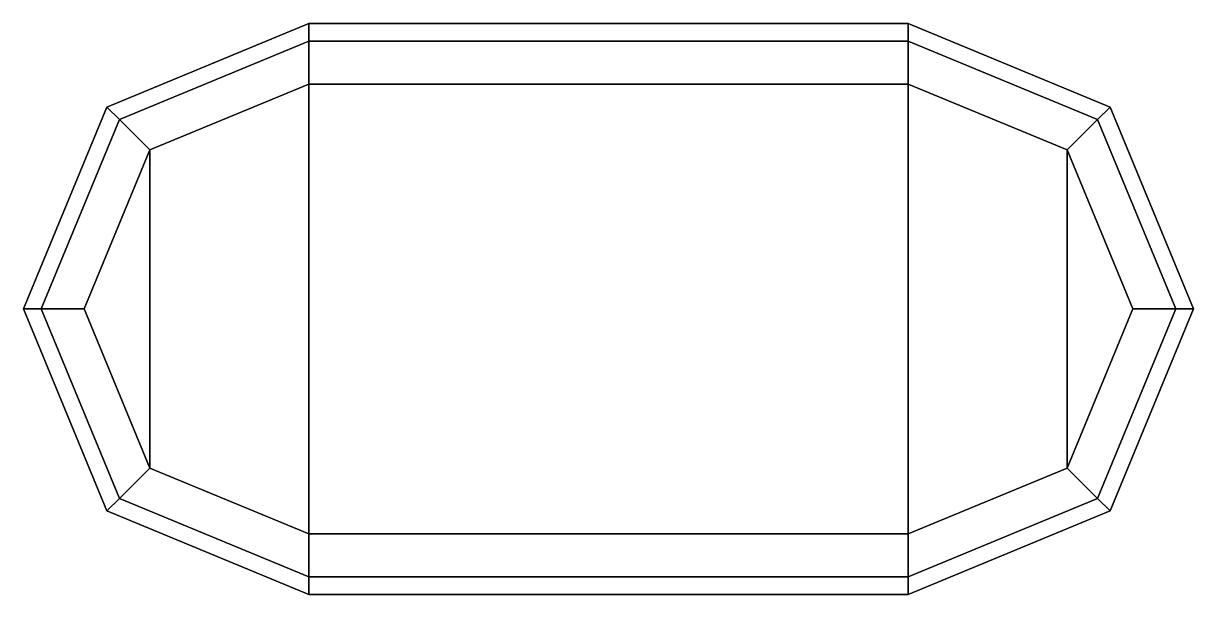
# Model space of a CAD drawing. Extents: x -1.64 to 1.64, y -6.5 to 0.69.
# Drawn here: x -1.64 to 1.64, y -0.91 to 0.69 of the extents above.
import ezdxf

# ---------------------------------------------------------------- set-up
doc = ezdxf.new("R2010")
doc.units = 0
doc.layers.add('BOAT', color=6, linetype='CONTINUOUS')

msp = doc.modelspace()

# ---------------------------------------------------------------- linework, layer by layer
at = {"layer": 'BOAT'}
for points in [[(-0.84, 0.6402, 4.1202), (-0.84, 0.69, 4), (-1.4057, 0.4557, 4), (-1.3705, 0.4205, 4.1202)], [(-0.84, 0.69, 4), (-0.84, 0.6402, 3.8798), (-1.3705, 0.4205, 3.8798), (-1.4057, 0.4557, 4)], [(-0.84, 0.69, 4), (-0.84, 0.6402, 4.1202), (0.84, 0.6402, 4.1202), (0.84, 0.69, 4)], [(-0.84, 0.6402, 3.8798), (-0.84, 0.69, 4), (0.84, 0.69, 4), (0.84, 0.6402, 3.8798)], [(1.3705, 0.4205, 4.1202), (1.4057, 0.4557, 4), (0.84, 0.69, 4), (0.84, 0.6402, 4.1202)], [(1.4057, 0.4557, 4), (1.3705, 0.4205, 3.8798), (0.84, 0.6402, 3.8798), (0.84, 0.69, 4)], [(-0.84, 0.6402, 3.8798), (-0.84, 0.52, 3.83), (-1.2855, 0.3355, 3.83), (-1.3705, 0.4205, 3.8798)], [(-0.84, 0.52, 4.17), (-0.84, 0.6402, 4.1202), (-1.3705, 0.4205, 4.1202), (-1.2855, 0.3355, 4.17)], [(-0.84, 0.52, 3.83), (-0.84, 0.6402, 3.8798), (0.84, 0.6402, 3.8798), (0.84, 0.52, 3.83)], [(-0.84, 0.6402, 4.1202), (-0.84, 0.52, 4.17), (0.84, 0.52, 4.17), (0.84, 0.6402, 4.1202)], [(1.3705, 0.4205, 3.8798), (1.2855, 0.3355, 3.83), (0.84, 0.52, 3.83), (0.84, 0.6402, 3.8798)], [(1.2855, 0.3355, 4.17), (1.3705, 0.4205, 4.1202), (0.84, 0.6402, 4.1202), (0.84, 0.52, 4.17)], [(-1.2855, 0.3355, 4.17), (-1.2855, -0.5555, 4.17), (-0.84, -0.74, 4.17), (-0.84, 0.52, 4.17)], [(-0.84, 0.52, 4.17), (-0.84, -0.74, 4.17), (0.84, -0.74, 4.17), (0.84, 0.52, 4.17)], [(0.84, 0.52, 4.17), (0.84, -0.74, 4.17), (1.2855, -0.5555, 4.17), (1.2855, 0.3355, 4.17)], [(-1.3705, 0.4205, 4.1202), (-1.4057, 0.4557, 4), (-1.64, -0.11, 4), (-1.5902, -0.11, 4.1202)], [(-1.4057, 0.4557, 4), (-1.3705, 0.4205, 3.8798), (-1.5902, -0.11, 3.8798), (-1.64, -0.11, 4)], [(1.5902, -0.11, 4.1202), (1.64, -0.11, 4), (1.4057, 0.4557, 4), (1.3705, 0.4205, 4.1202)], [(1.64, -0.11, 4), (1.5902, -0.11, 3.8798), (1.3705, 0.4205, 3.8798), (1.4057, 0.4557, 4)], [(-1.3705, 0.4205, 3.8798), (-1.2855, 0.3355, 3.83), (-1.47, -0.11, 3.83), (-1.5902, -0.11, 3.8798)], [(-1.2855, 0.3355, 4.17), (-1.3705, 0.4205, 4.1202), (-1.5902, -0.11, 4.1202), (-1.47, -0.11, 4.17)], [(1.5902, -0.11, 3.8798), (1.47, -0.11, 3.83), (1.2855, 0.3355, 3.83), (1.3705, 0.4205, 3.8798)], [(1.47, -0.11, 4.17), (1.5902, -0.11, 4.1202), (1.3705, 0.4205, 4.1202), (1.2855, 0.3355, 4.17)], [(-1.47, -0.11, 4.17), (-1.47, -0.11, 4.17), (-1.2855, -0.5555, 4.17), (-1.2855, 0.3355, 4.17)], [(1.2855, 0.3355, 4.17), (1.2855, -0.5555, 4.17), (1.47, -0.11, 4.17)], [(-1.5902, -0.11, 4.1202), (-1.64, -0.11, 4), (-1.4057, -0.6757, 4), (-1.3705, -0.6405, 4.1202)], [(-1.64, -0.11, 4), (-1.5902, -0.11, 3.8798), (-1.3705, -0.6405, 3.8798), (-1.4057, -0.6757, 4)], [(-1.5902, -0.11, 3.8798), (-1.47, -0.11, 3.83), (-1.2855, -0.5555, 3.83), (-1.3705, -0.6405, 3.8798)], [(-1.47, -0.11, 4.17), (-1.5902, -0.11, 4.1202), (-1.3705, -0.6405, 4.1202), (-1.2855, -0.5555, 4.17)], [(1.3705, -0.6405, 3.8798), (1.2855, -0.5555, 3.83), (1.47, -0.11, 3.83), (1.5902, -0.11, 3.8798)], [(1.2855, -0.5555, 4.17), (1.3705, -0.6405, 4.1202), (1.5902, -0.11, 4.1202), (1.47, -0.11, 4.17)], [(1.3705, -0.6405, 4.1202), (1.4057, -0.6757, 4), (1.64, -0.11, 4), (1.5902, -0.11, 4.1202)], [(1.4057, -0.6757, 4), (1.3705, -0.6405, 3.8798), (1.5902, -0.11, 3.8798), (1.64, -0.11, 4)], [(-1.3705, -0.6405, 3.8798), (-1.2855, -0.5555, 3.83), (-0.84, -0.74, 3.83), (-0.84, -0.8602, 3.8798)], [(-1.2855, -0.5555, 4.17), (-1.3705, -0.6405, 4.1202), (-0.84, -0.8602, 4.1202), (-0.84, -0.74, 4.17)], [(0.84, -0.8602, 3.8798), (0.84, -0.74, 3.83), (1.2855, -0.5555, 3.83), (1.3705, -0.6405, 3.8798)], [(0.84, -0.74, 4.17), (0.84, -0.8602, 4.1202), (1.3705, -0.6405, 4.1202), (1.2855, -0.5555, 4.17)], [(-1.3705, -0.6405, 4.1202), (-1.4057, -0.6757, 4), (-0.84, -0.91, 4), (-0.84, -0.8602, 4.1202)], [(-1.4057, -0.6757, 4), (-1.3705, -0.6405, 3.8798), (-0.84, -0.8602, 3.8798), (-0.84, -0.91, 4)], [(0.84, -0.8602, 4.1202), (0.84, -0.91, 4), (1.4057, -0.6757, 4), (1.3705, -0.6405, 4.1202)], [(0.84, -0.91, 4), (0.84, -0.8602, 3.8798), (1.3705, -0.6405, 3.8798), (1.4057, -0.6757, 4)], [(-0.84, -0.8602, 3.8798), (-0.84, -0.74, 3.83), (0.84, -0.74, 3.83), (0.84, -0.8602, 3.8798)], [(-0.84, -0.74, 4.17), (-0.84, -0.8602, 4.1202), (0.84, -0.8602, 4.1202), (0.84, -0.74, 4.17)], [(-0.84, -0.8602, 4.1202), (-0.84, -0.91, 4), (0.84, -0.91, 4), (0.84, -0.8602, 4.1202)], [(-0.84, -0.91, 4), (-0.84, -0.8602, 3.8798), (0.84, -0.8602, 3.8798), (0.84, -0.91, 4)]]:
    msp.add_3dface(points, dxfattribs=at)

doc.saveas('drawing.dxf')
